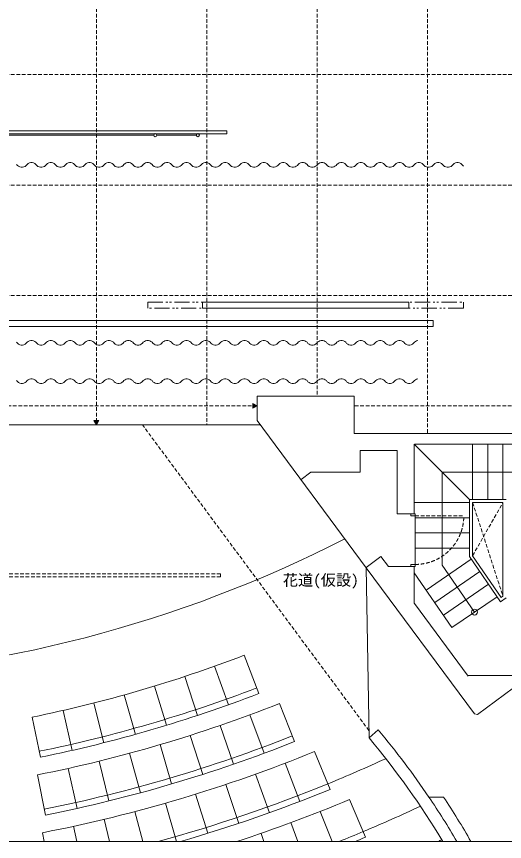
# Model space of a CAD drawing. Units: millimetres, scale not verified. Extents: x -10957 to 29043, y -19395 to 8905.
# Drawn here: x 12964 to 21000, y -19395 to -5809 of the extents above; entities that cross this region are included whole.
import ezdxf
from ezdxf.enums import TextEntityAlignment as Align

# ---------------------------------------------------------------- set-up
doc = ezdxf.new("R2010")
doc.units = ezdxf.units.MM
doc.header["$LTSCALE"] = 50
doc.linetypes.add('DASHED1', pattern=[1.8, 1.2, -0.6])
doc.linetypes.add('DOUBLE_CHAIN1', pattern=[8.8, 5, -1, 0.6, -0.6, 0.6, -1])
for name, color, linetype, lineweight in [('D-0', 7, 'Continuous', 18), ('D-A', 7, 'Continuous', 18), ('D-D', 7, 'Continuous', 18), ('D-E', 4, 'DASHED1', 18), ('F-F', 7, 'Continuous', 18)]:
    doc.layers.add(name, color=color, linetype=linetype, lineweight=lineweight)
doc.styles.add('ＭＳ ゴシック', font='')
doc.styles.get('ＭＳ ゴシック').set_extended_font_data('MS Gothic')

msp = doc.modelspace()

# ---------------------------------------------------------------- linework, layer by layer
at = {"layer": 'D-0'}
for p, q in [((8824.97, -7693.69), (16424.97, -7693.69)), ((8824.97, -7743.69), (16424.97, -7743.69)), ((16424.97, -7743.69), (16424.97, -7693.69)), ((8824.97, -7763.68), (15224.97, -7763.68)), ((15924.97, -7763.67), (15274.97, -7763.68)), ((8824.97, -10813.69), (19824.97, -10813.69)), ((19824.97, -10813.69), (19824.97, -10913.69)), ((8824.97, -10913.69), (19824.97, -10913.69)), ((16924.97, -12463.69), (16924.97, -12063.69)), ((18719.49, -14886.05), (16924.97, -12463.69)), ((2611.89, -12533.69), (16976.82, -12533.69)), ((23724.97, -12673.69), (18524.97, -12673.69)), ((19514.97, -12853.69), (19514.97, -13997.14)), ((20424.97, -13763.69), (19514.97, -12853.69)), ((21934.97, -12853.69), (19524.97, -12853.69)), ((20474.97, -13763.69), (20474.97, -12853.69)), ((20724.97, -13763.69), (20724.97, -12853.69)), ((20974.97, -13763.69), (20974.97, -12853.69)), ((18624.97, -12953.69), (18624.97, -13313.69)), ((17649.68, -13433.41), (17811.29, -13313.69)), ((18624.97, -13313.69), (17805.37, -13313.69)), ((19974.97, -13313.69), (19974.97, -14843.03)), ((21474.97, -13313.69), (19974.97, -13313.69)), ((20424.97, -13813.69), (19514.97, -13813.69)), ((20424.97, -13763.69), (20424.97, -14703.56)), ((21024.97, -13763.69), (20424.97, -13763.69)), ((20474.97, -13813.69), (20474.97, -14688.07)), ((20974.97, -13813.69), (20474.97, -13813.69)), ((20974.97, -15356.61), (20974.97, -13813.69)), ((19334.97, -13997.14), (19234.97, -13997.14)), ((19514.97, -13997.14), (19334.97, -13997.14)), ((19459.97, -13997.14), (19529.97, -13997.14)), ((19529.97, -14867.14), (19529.97, -13997.14)), ((19529.97, -14062.14), (19529.97, -14032.14)), ((20424.97, -14063.69), (19529.97, -14063.69)), ((20424.97, -14313.69), (19529.97, -14313.69)), ((20424.97, -14563.69), (19529.97, -14563.69)), ((18723.58, -14883.02), (18965.48, -14703.82)), ((18965.48, -14703.82), (19087.12, -14867.14)), ((20453.24, -14744.8), (19710.99, -15253.77)), ((20933.73, -15445.51), (20424.97, -14703.56)), ((20946.69, -15376), (20474.97, -14688.07)), ((18719.49, -14886.05), (20503.39, -17294.07)), ((18768.79, -17689.9), (18723.58, -14883.02)), ((19087.12, -14867.14), (19334.97, -14867.14)), ((19514.97, -14867.14), (19334.97, -14867.14)), ((19459.97, -14832.14), (19529.97, -14832.14)), ((19514.97, -14867.14), (19514.97, -15474.39)), ((19974.97, -14843.03), (20506.26, -15617.83)), ((20135.13, -15872.32), (19514.97, -14967.91)), ((20594.62, -14950.98), (19852.37, -15459.96)), ((20736.01, -15157.16), (19993.75, -15666.14)), ((19516.93, -15475.3), (20401.72, -16669.64)), ((20877.39, -15363.35), (20135.13, -15872.32)), ((21024.97, -15382.95), (20933.73, -15445.51)), ((20974.97, -15356.61), (20946.69, -15376)), ((16713.99, -16328.23), (16955.7, -16958.47)), ((16226.31, -16508.71), (16453.1, -17144.47)), ((15734.52, -16677.64), (15946.27, -17318.56)), ((22124.97, -16663.69), (20409.75, -16663.69)), ((15238.88, -16834.94), (15435.47, -17480.67)), ((14739.67, -16980.51), (14920.99, -17630.7)), ((21149.81, -16863.69), (20557.9, -17302.18)), ((14237.17, -17114.29), (14403.12, -17768.57)), ((13731.66, -17236.18), (13882.15, -17894.19)), ((17293.16, -17122.05), (17541.88, -17749.55)), ((13223.42, -17346.13), (13358.36, -18007.51)), ((16807.62, -17308.18), (17042.1, -17941.14)), ((20557.9, -17302.18), (20503.39, -17294.07)), ((16317.99, -17483.3), (16538.11, -18121.4)), ((15824.53, -17647.31), (16030.19, -18290.22)), ((18768.79, -17689.9), (18917.84, -17556.4)), ((15327.5, -17800.13), (15518.57, -18447.52)), ((17871.42, -17913.39), (18126.56, -18538.32)), ((14827.14, -17941.69), (15003.54, -18593.23)), ((13817.46, -18190.72), (13964.25, -18849.56)), ((14323.71, -18071.9), (14485.34, -18727.26)), ((17387.89, -18104.72), (17629.42, -18735.03)), ((13308.66, -18298.06), (13440.53, -18960.05)), ((16900.33, -18285.5), (17128.13, -18920.91)), ((16408.96, -18455.67), (16622.92, -19095.87)), ((15914.02, -18615.14), (16114.04, -19259.82)), ((18448.83, -18702.57), (18709.89, -19325.04)), ((19996.36, -18663.69), (19755.66, -18663.69)), ((15415.73, -18763.83), (15596.61, -19394.87)), ((14914.34, -18901.68), (15044.19, -19394.87)), ((17967.22, -18898.67), (18163.25, -19394.87)), ((13903.16, -19144.59), (13957.57, -19394.87)), ((14410.07, -19028.62), (14498.05, -19394.87)), ((17481.62, -19084.67), (17596.75, -19394.87)), ((13393.86, -19249.53), (13422.17, -19394.87)), ((16992.25, -19260.5), (17038.96, -19394.87))]:
    msp.add_line(p, q, dxfattribs=at)
at = {"layer": 'D-0', "linetype": 'DASHED1'}
for p, q in [((18766.81, -17567), (15038.05, -12533.69)), ((20474.97, -14688.07), (20974.97, -13813.69)), ((20474.97, -13813.69), (20974.97, -15356.61)), ((19529.97, -14032.14), (20329.97, -14032.14)), ((16324.97, -14989.39), (8824.97, -14989.39)), ((16324.97, -15037.99), (8824.97, -15037.99)), ((16324.97, -14989.39), (16324.97, -15037.99))]:
    msp.add_line(p, q, dxfattribs=at)
at = {"layer": 'D-0', "linetype": 'DOUBLE_CHAIN1'}
msp.add_lwpolyline([(20324.97, -10513.69), (20324.97, -10613.69), (15124.97, -10613.69), (15124.97, -10513.69)], close=True, dxfattribs=at)
at = {"layer": 'D-0'}
msp.add_lwpolyline([(19424.97, -10613.69), (16024.97, -10613.69), (16024.97, -10513.69), (19424.97, -10513.69)], close=True, dxfattribs=at)
for points in [[(16924.97, -12063.69), (18524.97, -12063.69), (18524.97, -12673.69)], [(16976.82, -12533.69), (2611.89, -12533.69), (717.81, -15090.42)], [(19234.97, -13997.14), (19234.97, -12953.69), (18624.97, -12953.69)], [(19529.97, -14032.14), (19459.97, -14032.14), (19459.97, -13997.14)], [(19529.97, -14867.14), (19459.97, -14867.14), (19459.97, -14832.14)]]:
    msp.add_lwpolyline(points, dxfattribs=at)
for centre, radius in [((15249.97, -7763.68), 25), ((15949.97, -7763.67), 25), ((20506.26, -15617.83), 50)]:
    msp.add_circle(centre, radius, dxfattribs=at)
for centre, radius, start, end in [((13051.24, -8188.44), 103.71, 212.88414, 314.26031), ((13210.68, -8319.01), 103.68, 45.70544, 147.11074), ((13370.12, -8188.51), 103.66, 212.89445, 314.32867), ((13529.57, -8318.95), 103.63, 45.63704, 147.1005), ((13689.01, -8188.57), 103.61, 212.90472, 314.39719), ((13848.45, -8318.88), 103.58, 45.56871, 147.08999), ((14007.9, -8188.64), 103.56, 212.91537, 314.46525), ((14167.34, -8318.81), 103.53, 45.50061, 147.07941), ((14326.79, -8188.71), 103.5, 212.92598, 314.53346), ((14486.23, -8318.75), 103.48, 45.43258, 147.06855), ((14645.67, -8188.77), 103.45, 212.93698, 314.60123), ((14805.12, -8318.68), 103.43, 45.36477, 147.05763), ((14964.56, -8188.84), 103.41, 212.94793, 314.66916), ((15124, -8318.61), 103.38, 45.29696, 147.04647), ((15283.45, -8188.9), 103.36, 212.95924, 314.73673), ((15442.89, -8318.55), 103.33, 45.22985, 147.03495), ((15602.34, -8188.97), 103.31, 212.97054, 314.80396), ((15761.78, -8318.48), 103.28, 45.16247, 147.02363), ((15921.23, -8189.03), 103.26, 212.98223, 314.87088), ((16080.67, -8318.42), 103.24, 45.09586, 147.01189), ((16240.11, -8189.1), 103.21, 212.99374, 314.93782), ((16399.56, -8318.36), 103.19, 45.0286, 147.00032), ((16559, -8189.16), 103.16, 213.00566, 315.00495), ((16718.45, -8318.29), 103.14, 44.96154, 146.9883), ((16877.89, -8189.22), 103.12, 213.01778, 315.07193), ((17037.33, -8318.23), 103.09, 44.89479, 146.97604), ((17196.78, -8189.29), 103.07, 213.03023, 315.13824), ((17356.22, -8318.17), 103.05, 44.82832, 146.96381), ((17515.67, -8189.35), 103.02, 213.04244, 315.20501), ((17675.11, -8318.11), 103, 44.7617, 146.95127), ((17834.56, -8189.41), 102.98, 213.05507, 315.27156), ((17994, -8318.04), 102.95, 44.69529, 146.93851), ((18153.45, -8189.47), 102.93, 213.0678, 315.3381), ((18312.89, -8317.98), 102.91, 44.62846, 146.92578), ((18472.64, -8189.49), 103.16, 213.00566, 315.00495), ((18632.09, -8318.63), 103.14, 44.96154, 146.9883), ((18791.53, -8189.56), 103.12, 213.01778, 315.07193), ((18950.97, -8318.57), 103.09, 44.89479, 146.97604), ((19110.42, -8189.62), 103.07, 213.03023, 315.13824), ((19269.86, -8318.5), 103.05, 44.82832, 146.96381), ((19429.31, -8189.68), 103.02, 213.04244, 315.20501), ((19588.75, -8318.44), 103, 44.7617, 146.95127), ((19748.2, -8189.74), 102.98, 213.05507, 315.27156), ((19907.64, -8318.38), 102.95, 44.69529, 146.93851), ((20067.08, -8189.81), 102.93, 213.0678, 315.3381), ((20226.53, -8318.32), 102.91, 44.62846, 146.92578), ((20386.02, -8189.86), 102.93, 213.0678, 233.61557), ((13051.24, -11116.83), 103.71, 212.88414, 314.26031), ((13210.68, -11247.4), 103.68, 45.70544, 147.11074), ((13370.12, -11116.9), 103.66, 212.89445, 314.32867), ((13529.57, -11247.34), 103.63, 45.63704, 147.1005), ((13689.01, -11116.96), 103.61, 212.90472, 314.39719), ((13848.45, -11247.27), 103.58, 45.56871, 147.08999), ((14007.9, -11117.03), 103.56, 212.91537, 314.46525), ((14167.34, -11247.2), 103.53, 45.50061, 147.07941), ((14326.79, -11117.1), 103.5, 212.92598, 314.53346), ((14486.23, -11247.14), 103.48, 45.43258, 147.06855), ((14645.67, -11117.16), 103.45, 212.93698, 314.60123), ((14805.12, -11247.07), 103.43, 45.36477, 147.05763), ((14964.56, -11117.23), 103.41, 212.94793, 314.66916), ((15124, -11247), 103.38, 45.29696, 147.04647), ((15283.45, -11117.29), 103.36, 212.95924, 314.73673), ((15442.89, -11246.94), 103.33, 45.22985, 147.03495), ((15602.34, -11117.36), 103.31, 212.97054, 314.80396), ((15761.78, -11246.88), 103.28, 45.16247, 147.02363), ((15921.23, -11117.42), 103.26, 212.98223, 314.87088), ((16080.67, -11246.81), 103.24, 45.09586, 147.01189), ((16240.11, -11117.49), 103.21, 212.99374, 314.93782), ((16399.56, -11246.75), 103.19, 45.0286, 147.00032), ((16559, -11117.55), 103.16, 213.00566, 315.00495), ((16718.45, -11246.68), 103.14, 44.96154, 146.9883), ((16877.89, -11117.61), 103.12, 213.01778, 315.07193), ((17037.33, -11246.62), 103.09, 44.89479, 146.97604), ((17196.78, -11117.68), 103.07, 213.03023, 315.13824), ((17356.22, -11246.56), 103.05, 44.82832, 146.96381), ((17515.67, -11117.74), 103.02, 213.04244, 315.20501), ((17675.11, -11246.5), 103, 44.7617, 146.95127), ((17834.56, -11117.8), 102.98, 213.05507, 315.27156), ((17994, -11246.44), 102.95, 44.69529, 146.93851), ((18153.45, -11117.86), 102.93, 213.0678, 315.3381), ((18312.89, -11246.37), 102.91, 44.62846, 146.92578), ((18472.64, -11117.88), 103.16, 213.00566, 315.00495), ((18632.09, -11247.02), 103.14, 44.96154, 146.9883), ((18791.53, -11117.95), 103.12, 213.01778, 315.07193), ((18950.97, -11246.96), 103.09, 44.89479, 146.97604), ((19110.42, -11118.01), 103.07, 213.03023, 315.13824), ((19269.86, -11246.89), 103.05, 44.82832, 146.96381), ((19429.31, -11118.07), 103.02, 213.04244, 315.20501), ((19588.75, -11246.83), 103, 97.69171, 146.95127), ((13051.24, -11748.44), 103.71, 212.88414, 314.26031), ((13210.68, -11879.01), 103.68, 45.70544, 147.11074), ((13370.12, -11748.51), 103.66, 212.89445, 314.32867), ((13529.57, -11878.95), 103.63, 45.63704, 147.1005), ((13689.01, -11748.57), 103.61, 212.90472, 314.39719), ((13848.45, -11878.88), 103.58, 45.56871, 147.08999), ((14007.9, -11748.64), 103.56, 212.91537, 314.46525), ((14167.34, -11878.81), 103.53, 45.50061, 147.07941), ((14326.79, -11748.71), 103.5, 212.92598, 314.53346), ((14486.23, -11878.75), 103.48, 45.43258, 147.06855), ((14645.67, -11748.77), 103.45, 212.93698, 314.60123), ((14805.12, -11878.68), 103.43, 45.36477, 147.05763), ((14964.56, -11748.84), 103.41, 212.94793, 314.66916), ((15124, -11878.61), 103.38, 45.29696, 147.04647), ((15283.45, -11748.9), 103.36, 212.95924, 314.73673), ((15442.89, -11878.55), 103.33, 45.22985, 147.03495), ((15602.34, -11748.97), 103.31, 212.97054, 314.80396), ((15761.78, -11878.48), 103.28, 45.16247, 147.02363), ((15921.23, -11749.03), 103.26, 212.98223, 314.87088), ((16080.67, -11878.42), 103.24, 45.09586, 147.01189), ((16240.11, -11749.1), 103.21, 212.99374, 314.93782), ((16399.56, -11878.36), 103.19, 45.0286, 147.00032), ((16559, -11749.16), 103.16, 213.00566, 315.00495), ((16718.45, -11878.29), 103.14, 44.96154, 146.9883), ((16877.89, -11749.22), 103.12, 213.01778, 315.07193), ((17037.33, -11878.23), 103.09, 44.89479, 146.97604), ((17196.78, -11749.29), 103.07, 213.03023, 315.13824), ((17356.22, -11878.17), 103.05, 44.82832, 146.96381), ((17515.67, -11749.35), 103.02, 213.04244, 315.20501), ((17675.11, -11878.11), 103, 44.7617, 146.95127), ((17834.56, -11749.41), 102.98, 213.05507, 315.27156), ((17994, -11878.04), 102.95, 44.69529, 146.93851), ((18153.45, -11749.47), 102.93, 213.0678, 315.3381), ((18312.89, -11877.98), 102.91, 44.62846, 146.92578), ((18472.64, -11749.49), 103.16, 213.00566, 315.00495), ((18632.09, -11878.63), 103.14, 44.96154, 146.9883), ((18791.53, -11749.56), 103.12, 213.01778, 315.07193), ((18950.97, -11878.57), 103.09, 44.89479, 146.97604), ((19110.42, -11749.62), 103.07, 213.03023, 315.13824), ((19269.86, -11878.5), 103.05, 44.82832, 146.96381), ((19429.31, -11749.68), 103.02, 213.04244, 315.20501), ((19588.75, -11878.44), 103, 97.69171, 146.95127), ((8811.66, 4276.44), 22068.07, 281.53204, 290.98287), ((8811.66, 4276.44), 22643.07, 281.53204, 290.98287), ((8811.66, 4276.44), 22743.07, 281.53204, 290.98287), ((8811.66, 4276.44), 23018.07, 281.26624, 291.62139), ((8811.66, 4276.44), 23593.07, 281.26624, 291.62139), ((8824.97, -26063.69), 13200, 34.09772, 40.12756), ((8811.66, 4276.44), 23693.07, 281.26624, 291.62139), ((8824.97, -26063.69), 13000, 30.86292, 40.10105), ((8811.66, 4276.44), 23968.07, 281.02163, 292.20941), ((8811.66, 4276.44), 24543.07, 292.20941, 294.64556), ((8811.66, 4276.44), 24543.07, 285.31662, 292.20941), ((8811.66, 4276.44), 24643.07, 286.14377, 292.20941), ((8811.66, 4276.44), 24918.07, 288.2011, 292.75269), ((8824.97, -26063.69), 13200, 30.34551, 34.09772), ((8824.97, -26063.69), 13400, 29.84615, 33.52074), ((8811.66, 4276.44), 25493.07, 292.75269, 295.07512), ((8811.66, 4276.44), 25493.07, 291.79173, 292.75269), ((8811.66, 4276.44), 25493.07, 291.79173, 292.75269), ((8811.66, 4276.44), 25593.07, 292.34501, 292.75269), ((8811.66, 4276.44), 26143.07, 295.11564, 295.25948)]:
    msp.add_arc(centre, radius, start, end, dxfattribs=at)
at = {"layer": 'D-0', "linetype": 'DASHED1'}
msp.add_arc((19529.97, -14032.14), 800, 270, 0, dxfattribs=at)
at = {"layer": 'D-0', "color": 4}
msp.add_arc((8811.66, 4276.47), 20990.16, 247.31889, 297.08364, dxfattribs=at)
at = {"layer": 'D-D'}
for p, q in [((16924.96, -12220.69), (16854.25, -12179.86)), ((16854.25, -12261.51), (16854.25, -12179.86)), ((16924.96, -12220.69), (16854.25, -12261.51)), ((16856.51, -12181.17), (16856.51, -12260.21)), ((16859.01, -12182.61), (16859.01, -12258.76)), ((16861.51, -12184.05), (16861.51, -12257.32)), ((16864.01, -12185.5), (16864.01, -12255.88)), ((16866.51, -12186.94), (16866.51, -12254.43)), ((16869.01, -12188.38), (16869.01, -12252.99)), ((16871.51, -12189.83), (16871.51, -12251.55)), ((16874.01, -12191.27), (16874.01, -12250.1)), ((16876.51, -12192.71), (16876.51, -12248.66)), ((16879.01, -12194.16), (16879.01, -12247.22)), ((16881.51, -12195.6), (16881.51, -12245.77)), ((16884.01, -12197.04), (16884.01, -12244.33)), ((16886.51, -12198.49), (16886.51, -12242.89)), ((16889.01, -12199.93), (16889.01, -12241.44)), ((16891.51, -12201.37), (16891.51, -12240)), ((16894.01, -12202.82), (16894.01, -12238.56)), ((16896.51, -12204.26), (16896.51, -12237.11)), ((16899.01, -12205.7), (16899.01, -12235.67)), ((16901.51, -12207.15), (16901.51, -12234.23)), ((16904.01, -12208.59), (16904.01, -12232.78)), ((16906.51, -12210.03), (16906.51, -12231.34)), ((16909.01, -12211.48), (16909.01, -12229.9)), ((16911.51, -12212.92), (16911.51, -12228.45)), ((16914.01, -12214.36), (16914.01, -12227.01)), ((16916.51, -12215.81), (16916.51, -12225.57)), ((16919.01, -12217.25), (16919.01, -12224.12)), ((16921.51, -12218.69), (16921.51, -12222.68)), ((16924.01, -12220.14), (16924.01, -12221.23)), ((14238.14, -12462.97), (14319.79, -12462.97)), ((14278.97, -12533.68), (14238.14, -12462.97)), ((14318.49, -12465.23), (14239.45, -12465.23)), ((14317.04, -12467.73), (14240.89, -12467.73)), ((14315.6, -12470.23), (14242.33, -12470.23)), ((14314.16, -12472.73), (14243.78, -12472.73)), ((14312.71, -12475.23), (14245.22, -12475.23)), ((14311.27, -12477.73), (14246.66, -12477.73)), ((14309.83, -12480.23), (14248.11, -12480.23)), ((14308.38, -12482.73), (14249.55, -12482.73)), ((14306.94, -12485.23), (14250.99, -12485.23)), ((14305.5, -12487.73), (14252.44, -12487.73)), ((14304.05, -12490.23), (14253.88, -12490.23)), ((14302.61, -12492.73), (14255.32, -12492.73)), ((14301.17, -12495.23), (14256.77, -12495.23)), ((14299.72, -12497.73), (14258.21, -12497.73)), ((14278.97, -12533.68), (14319.79, -12462.97)), ((14298.28, -12500.23), (14259.65, -12500.23)), ((14296.84, -12502.73), (14261.1, -12502.73)), ((14295.39, -12505.23), (14262.54, -12505.23)), ((14293.95, -12507.73), (14263.98, -12507.73)), ((14292.5, -12510.23), (14265.43, -12510.23)), ((14291.06, -12512.73), (14266.87, -12512.73)), ((14289.62, -12515.23), (14268.31, -12515.23)), ((14288.17, -12517.73), (14269.76, -12517.73)), ((14286.73, -12520.23), (14271.2, -12520.23)), ((14285.29, -12522.73), (14272.64, -12522.73)), ((14283.84, -12525.23), (14274.09, -12525.23)), ((14282.4, -12527.73), (14275.53, -12527.73)), ((14280.96, -12530.23), (14276.97, -12530.23)), ((14279.51, -12532.73), (14278.42, -12532.73))]:
    msp.add_line(p, q, dxfattribs=at)
at = {"layer": 'D-E'}
for p, q in [((14278.97, 4856.31), (14278.97, -12533.69)), ((16096.97, 4856.31), (16096.97, -12533.69)), ((17914.97, 4856.31), (17914.97, -12063.69)), ((19732.97, 4856.31), (19732.97, -12673.69)), ((29042.96, -6766.69), (-10957.04, -6766.69)), ((29042.96, -8584.69), (-10957.04, -8584.69)), ((29042.96, -10402.69), (-10957.04, -10402.69)), ((16924.97, -12220.69), (724.97, -12220.69)), ((23724.97, -12220.69), (18524.97, -12220.69))]:
    msp.add_line(p, q, dxfattribs=at)
at = {"layer": 'F-F'}
msp.add_line((-10957.04, -19394.87), (29042.96, -19394.87), dxfattribs=at)

# ---------------------------------------------------------------- texts
at = {"layer": 'D-A', "style": 'ＭＳ ゴシック'}
msp.add_text('花道(仮設)', height=183.3, dxfattribs=at).set_placement((17350.03, -15236.49), align=Align.BOTTOM_LEFT)

doc.saveas('drawing.dxf')
